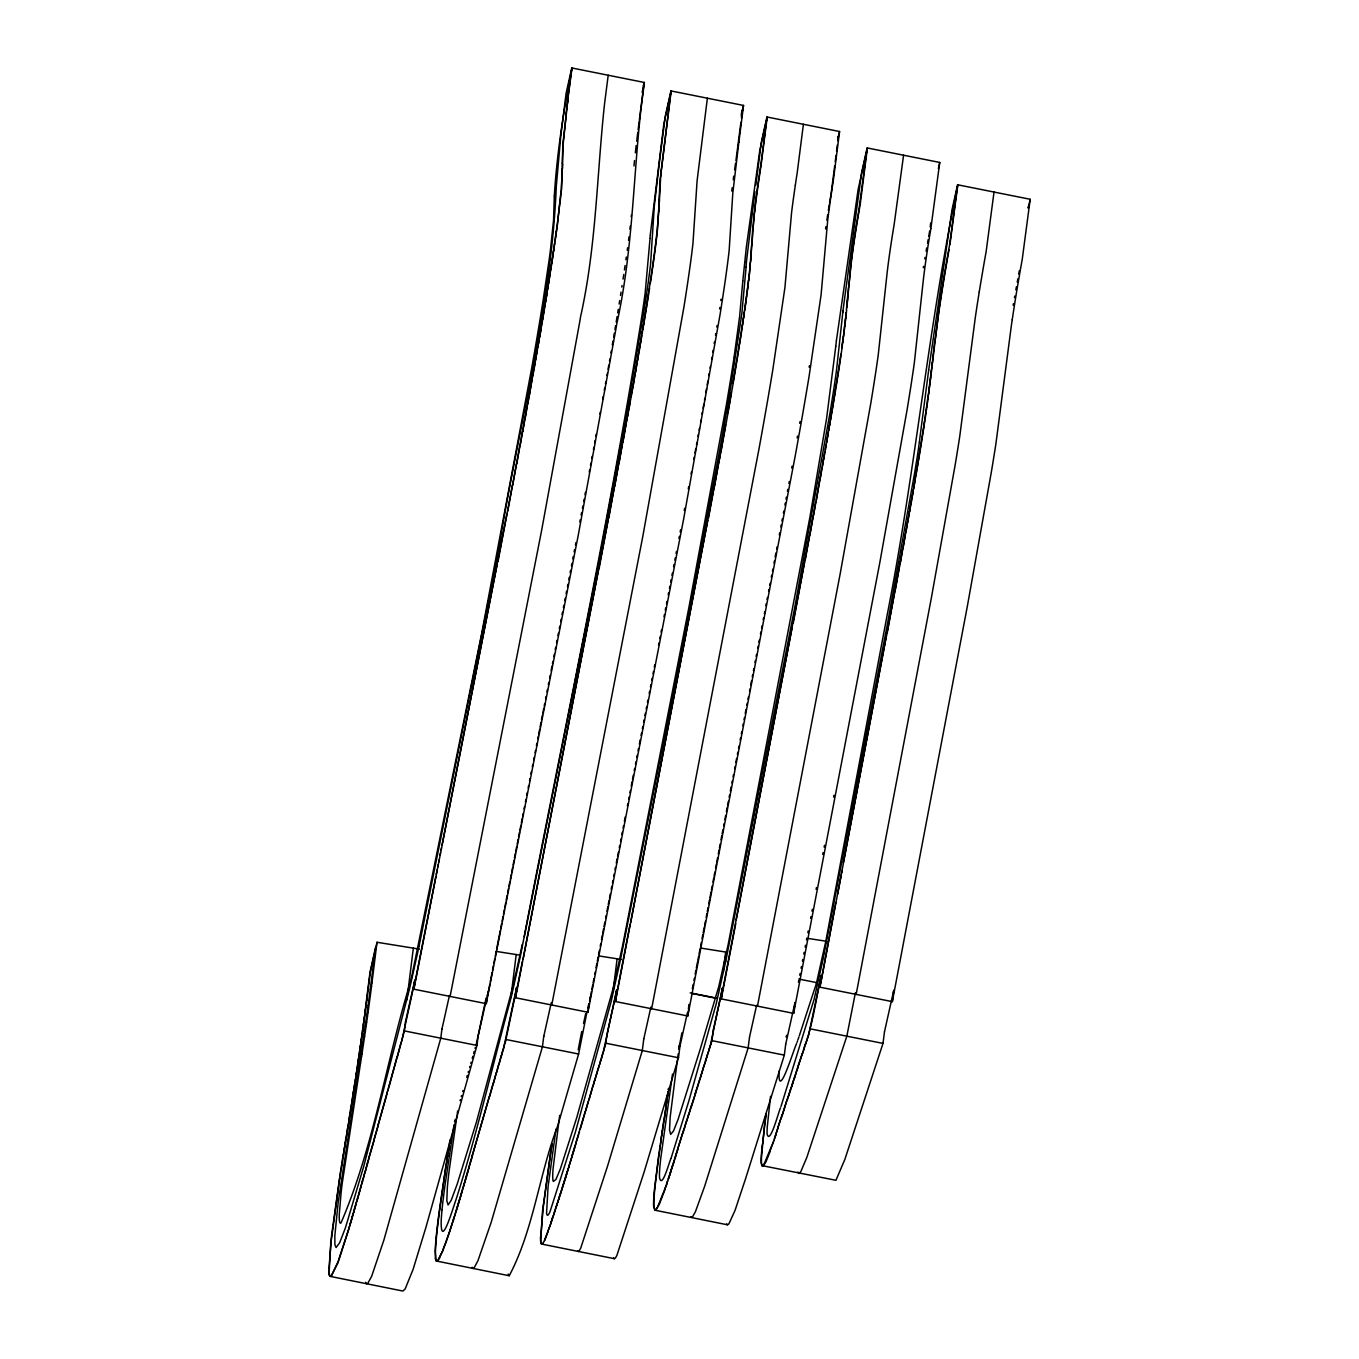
<?xml version="1.0" encoding="UTF-8"?>
<svg xmlns="http://www.w3.org/2000/svg" width="1359" height="1359" viewBox="0 0 1359 1359"><rect width="100%" height="100%" fill="white"/><g stroke="black" fill="none" stroke-linecap="round" stroke-linejoin="round"><path stroke-width="1.5" d="M556.239 187.831C550.99 311.296 516.947 431.958 498.073 553.589L419.065 946.238M540.474 1236.928L540.542 1240.223A317.683 12.656 -78.7 0 0 540.61 1241.192L540.644 1241.497A316.528 12.622 -78.7 0 0 541.018 1243.315A307.423 12.248 -78.7 0 0 541.341 1243.944A302.191 12.044 -78.7 0 0 541.952 1244.131L614.285 1258.672M556.239 187.814L556.256 186.778M328.81 1267.743L329.303 1273.723A350.146 13.947 -78.7 0 0 329.439 1274.572L329.541 1275.048M556.256 186.744L560.927 134.524M540.746 1236.503L543.277 1207.013L551.72 1145.212M659.081 199.824L660.253 177.74M659.353 199.875L659.319 201.421M659.047 201.37L659.251 204.58M659.03 202.406L658.996 210.985M659.302 202.457L661.035 169.807M329.099 1267.267L331.477 1236.265L339.546 1178.304M658.962 205.073L657.229 232.134M554.319 195.917L553.555 220.192L550.463 249.784A315.662 12.571 -78.7 0 1 549.749 255.322L549.597 256.46A316.783 12.622 -78.7 0 1 549.121 259.994L542.971 301.324A311.67 12.418 -78.7 0 1 538.164 330.747A294.325 11.721 -78.7 0 1 532.949 361.069A308.357 12.282 -78.7 0 1 531.624 368.561L481.732 633.107L411.064 979.839M554.319 195.883C556.952 152.904 563.679 110.113 572.02 68.001L644.37 82.474L640.752 110.843C633.073 181.885 632.377 253.555 616.799 323.748A350.01 13.947 -78.7 0 1 615.814 329.558L578.271 535.157L486.267 1003.672L413.917 989.199L415.039 980.281M650.027 238.572L645.185 292.78A290.843 11.585 -78.7 0 1 641.771 316.63C607.762 530.401 561.284 741.98 520.752 954.545L511.443 996.3C492.739 1064.114 477.366 1132.879 455.928 1199.929C453.566 1205.926 440.52 1251.656 441.199 1220.603A308.493 12.299 -78.7 0 1 441.335 1218.191A304.739 12.146 -78.7 0 1 441.471 1216.237A295.447 11.772 -78.7 0 1 442.049 1209.612M650.061 237.927L650.18 236.041M751.748 243.974L750.763 261.557M751.867 241.579L751.952 245.232M752.02 244.025L752.563 230.283M752.173 241.036L754.177 213.329M779.115 1071.062C777.654 1103.066 793.996 1048.265 796.595 1043.576M658.707 211.562L656.805 236.058A338.952 13.505 -78.7 0 1 656.448 239.133A333.006 13.267 -78.7 0 1 655.921 243.465L655.785 244.569A309.699 12.35 -78.7 0 1 654.392 255.305A313.266 12.486 -78.7 0 1 652.303 270.135L652.082 271.579M746.108 267.01L746.414 261.947M746.108 267.027L741.827 313.776L730.462 388.691A291.658 11.619 -78.7 0 1 729.647 393.464L729.103 396.692A284.388 11.331 -78.7 0 1 728.271 401.584L727.711 404.88A263.952 10.515 -78.7 0 1 719.743 449.897M751.68 245.181L749.421 274.484M650.214 235.362L663.855 123.873L671.193 90.968L743.543 105.441L738.854 142.219M746.414 261.93L754.941 191.721M742.795 281.041L746.346 247.1L759.8 150.373L767.223 117.044L839.573 131.517L833.458 179.473A263.833 10.515 -78.7 0 0 832.778 183.89A267.23 10.651 -78.7 0 0 831.504 192.332A276.319 11.008 -78.7 0 0 830.179 201.523A298.402 11.891 -78.7 0 0 829.669 205.26L829.5 206.466A288.652 11.501 -78.7 0 0 829.024 210.016A316.902 12.622 -78.7 0 0 828.565 213.448A313.47 12.486 -78.7 0 0 827.733 219.937L821.091 294.801L809.03 376.715A317.836 12.673 -78.7 0 1 808.18 381.845L807.892 383.578A316.307 12.605 -78.7 0 1 807.008 388.81A316.409 12.605 -78.7 0 1 805.496 397.728A307.44 12.248 -78.7 0 1 803.933 406.851A302.208 12.044 -78.7 0 1 801.997 418.062A294.308 11.721 -78.7 0 1 800.315 427.609A287.14 11.45 -78.7 0 1 798.226 439.297A291.59 11.619 -78.7 0 1 794.964 457.287L687.807 1015.988L615.457 1001.532L616.918 989.947L607.626 1031.583M742.795 281.058L739.653 316.273L734.047 357.451M752.886 229.637L755.247 204.377A317.021 12.639 -78.7 0 1 755.944 198.924A316.851 12.622 -78.7 0 1 756.385 195.492A291.047 11.602 -78.7 0 1 756.708 193.148L757.048 190.736A298.572 11.891 -78.7 0 1 757.558 186.998A276.149 11.008 -78.7 0 1 757.914 184.45A275.945 10.991 -78.7 0 1 758.492 180.509L759.086 176.449A263.136 10.481 -78.7 0 1 759.715 172.253L760.157 169.365A263.833 10.515 -78.7 0 1 760.836 164.949L766.952 116.993L761.346 142.151L755.791 185.334M562.915 144.003L562.184 163.793M563.255 143.239L566.38 113.154M561.403 190.175L562.235 168.482M847.761 295.226L847.846 297.4M848.033 295.277L850.938 263.425A298.097 11.874 -78.7 0 1 851.295 260.503A273.55 10.906 -78.7 0 1 851.549 258.482A247.491 9.87 -78.7 0 1 852.382 252.078L852.857 248.663A199.586 7.95 -78.7 0 1 853.35 245.113L853.537 243.89A175.906 7.016 -78.7 0 1 854.471 237.536L854.879 234.869A151.342 6.031 -78.7 0 1 855.966 227.887L856.187 226.426A136.036 5.419 -78.7 0 1 856.917 221.942L857.954 215.69A121.783 4.858 -78.7 0 1 858.786 210.764L867.127 147.927L861.538 173.018L842.937 310.956M847.574 297.349L847.591 300.271M847.642 296.636L847.659 299.541M848.441 287.513L847.914 296.687M848.78 286.851L850.972 265.362A297.349 11.857 -78.7 0 1 851.566 260.554A273.669 10.906 -78.7 0 1 851.821 258.533A247.474 9.87 -78.7 0 1 852.654 252.128A220.668 8.8 -78.7 0 1 852.959 249.869A200.877 8.001 -78.7 0 1 853.979 242.717A174.105 6.931 -78.7 0 1 854.93 236.279A162.655 6.489 -78.7 0 1 855.355 233.561L855.558 232.185A151.8 6.048 -78.7 0 1 856.238 227.938L856.459 226.477A136.036 5.419 -78.7 0 1 857.189 222.01A130.107 5.181 -78.7 0 1 857.971 217.338M561.318 191.041L562.235 168.975M842.937 310.973L842.801 312.451M842.801 312.468L836.431 370.939A260.215 10.362 -78.7 0 1 835.7 376.188A245.486 9.785 -78.7 0 1 835.224 379.45A229.025 9.122 -78.7 0 1 834.052 387.366A225.662 8.986 -78.7 0 1 833.509 390.933A241.426 9.615 -78.7 0 1 831.3 404.88A260.673 10.379 -78.7 0 1 829.975 413.034L794.896 606.59L725.791 961.153M847.32 300.203L847.32 303.193M847.387 299.49L847.455 301.715M561.046 190.99L561.063 193.708M631.408 215.011L631.239 216.727M847.184 301.664L847.184 304.688M560.961 191.874L560.163 202.44M633.973 165.951L634.5 160.583M660.593 176.959L670.921 90.917L665.298 116.11L659.845 158.51M750.406 262.287L748.741 280.345M847.048 303.142L847.031 306.2M846.912 304.637L846.878 307.729M846.759 306.149L846.368 310.022M560.706 194.575L557.241 225.934M762.212 1144.873L761.363 1155.048A262.797 10.464 -78.7 0 0 761.193 1158.514A252.604 10.074 -78.7 0 0 761.159 1159.788A259.688 10.345 -78.7 0 0 761.176 1161.656L761.193 1162.302A268.487 10.702 -78.7 0 0 761.278 1163.457L762.195 1166.022M846.64 310.073L846.232 314.116M762.552 1144.21L765.915 1113.853M846.13 312.434L845.961 316.613M661.408 168.924L671.193 90.968M845.961 314.065L845.774 318.312M330.866 1241.616L329.15 1271.973M656.856 233.035L656.533 236.007A338.697 13.505 -78.7 0 1 656.176 239.082A332.853 13.267 -78.7 0 1 655.65 243.397L655.514 244.518A309.767 12.35 -78.7 0 1 654.121 255.254A313.266 12.486 -78.7 0 1 652.031 270.084L651.657 274.484A332.683 13.25 -78.7 0 1 650.298 283.555M845.689 316.562L845.57 320.045M835.751 346.426L836.431 340.514M835.751 346.443L826.595 418.436L809.981 516.76L728.169 944.471L718.86 986.243L700.242 1049.097L678.107 1119.34L673.52 1130.926L670.667 1134.408L669.528 1130.009L670.174 1117.132L677.343 1060.241M845.502 318.261L845.281 322.712M331.239 1240.631L340.803 1170.099M559.772 203.425L556.51 231.302M635.332 152.854L636.165 145.566M630.27 226.104L629.913 229.178M749.149 274.433L747.977 286.596M845.298 319.994L845.06 324.529M754.568 212.446L755.383 205.464A313.47 12.486 -78.7 0 1 756.216 198.975A316.902 12.622 -78.7 0 1 756.657 195.543A288.652 11.501 -78.7 0 1 757.15 191.993L757.32 190.787A298.402 11.891 -78.7 0 1 757.829 187.066A276.319 11.008 -78.7 0 1 759.154 177.927A267.23 10.651 -78.7 0 1 760.428 169.433A263.833 10.515 -78.7 0 1 761.108 165L767.223 117.044M836.431 340.48L858.09 189.733L867.399 147.978L939.749 162.451L930.847 228.584M566.108 113.103L567.705 102.061M845.009 322.661L844.839 326.381M932.24 362.649L932.019 366.913M932.818 357.655L932.223 365.214M933.004 355.99L935.009 339.02M932.512 362.7L938.746 311.007A259.331 10.328 -78.7 0 1 939.613 305.18L939.969 302.768A231.404 9.224 -78.7 0 1 940.717 297.791L941.719 291.336A199.824 7.967 -78.7 0 1 942.585 285.951A196.257 7.814 -78.7 0 1 943.248 281.789A180.169 7.186 -78.7 0 1 944.437 274.603A169.518 6.761 -78.7 0 1 945.184 270.152L946.493 262.474A152.667 6.082 -78.7 0 1 947.597 256.087A146.059 5.827 -78.7 0 1 948.769 249.512A140.673 5.606 -78.7 0 1 949.669 244.433L957.568 184.756L951.979 209.83L928.69 369.988M933.089 357.706L933.276 356.041M844.788 324.478L844.262 331.171M931.747 366.862L931.51 371.211M931.815 368.612L931.951 365.163M560.944 134.49L566.125 93.176L571.748 67.95L567.994 97.457M567.026 105.373L567.841 100.923M567.298 105.424L562.983 143.188L562.507 168.057M748.469 280.277L747.705 288.771M844.568 326.33L843.616 336.183M928.69 370.022L918.378 449.438A234.377 9.343 -78.7 0 1 917.138 457.422A222.604 8.867 -78.7 0 1 916.578 460.973L915.592 467.037A236.449 9.428 -78.7 0 1 914.777 472.066L887.716 622.439L823.452 957.449L814.143 999.222L780.983 1106.498M931.238 371.143L931.085 374.693M931.442 369.427L931.306 372.944M567.569 100.872L572.02 68.001M567.433 102.01L568.266 97.525M510.882 997.591L516.199 954.562L495.984 951.368M636.692 141.234L637.813 132.18M930.813 374.642L930.762 377.36M930.983 375.577L931.034 372.893M612.994 991.968L617.105 958.791L598.911 955.938M723.26 971.651L723.752 967.54M930.49 377.309L930.422 380.078M930.592 376.426L930.541 379.161M935.4 338.17L939.018 311.058A259.399 10.345 -78.7 0 1 939.884 305.231A218.51 8.715 -78.7 0 1 943.061 284.66M366.811 1000.037L370.26 972.449L377.004 942.263L419.387 949.126M371.958 982.829L377.004 942.263M413.34 948.157L407.513 994.89M628.996 236.84L628.554 240.322M731.771 191.041L732.178 187.797M724.007 965.485L725.689 952.047L701.448 948.174M843.99 331.103L843.073 340.396M930.151 380.027L929.845 384.682M930.269 379.11L930.202 381.896M371.941 982.88L371.5 986.43M405.458 1021.985L404.336 1030.903L397.338 1056.962M401.72 1041.249L415.039 980.315M441.947 1028.899L440.775 1038.191L383.884 1240.071L371.636 1276.339L367.847 1283.219L366.539 1283.745L365.724 1282.284M331.545 1276.101L329.914 1276.339L402.893 1291.05L405.135 1288.961L413.085 1269.408L425.826 1227.687L476.958 1045.428L478.079 1036.509M486.267 1003.672L487.388 994.754M488.034 991.9L487.541 995.807L489.801 984.239M505.208 1043.1L516.845 987.568L515.571 997.778L587.92 1012.251L683.679 518.832L720.134 314.167A337.61 13.454 -78.7 0 0 720.916 309.189L721.918 302.734A329.999 13.148 -78.7 0 0 722.648 298.029A332.683 13.25 -78.7 0 0 724.007 288.957L724.653 284.609A313.266 12.486 -78.7 0 0 726.742 269.778A309.699 12.35 -78.7 0 0 728.135 259.042L728.271 257.921A333.006 13.267 -78.7 0 0 728.798 253.606A338.952 13.505 -78.7 0 0 729.154 250.532L732.807 193.08L738.854 142.219M516.59 987.483L515.299 997.727L522.349 961.459M543.77 1036.153L542.428 1046.787L491.177 1222.353L477.994 1260.574L474.155 1267.862L472.966 1268.491L472.134 1267.284M436.171 1260.965L509.234 1275.744C533.611 1229.878 539.166 1173.921 557.785 1125.592L578.611 1054.006L586.986 1011.945M581.72 1031.566L578.204 1049.777M587.92 1012.251L588.957 1004.063M590.078 997.387L589.602 1001.192L591.454 991.56M605.129 1046.566L607.609 1031.719M643.775 1038.956L642.314 1050.524L607.558 1166.09L580.82 1247.817A291.675 11.619 -78.7 0 1 579.529 1250.297A291.828 11.636 -78.7 0 1 578.39 1251.418A302.225 12.044 -78.7 0 1 577.864 1251.299A314.744 12.537 -78.7 0 1 577.575 1250.909M747.705 286.545L747.263 292.134M613.69 1257.992L613.639 1257.839A314.744 12.537 -78.7 0 0 614.047 1258.536A302.225 12.044 -78.7 0 0 614.574 1258.655A291.828 11.636 -78.7 0 0 615.695 1257.517A291.675 11.619 -78.7 0 0 617.003 1255.053L643.979 1172.494L678.498 1057.761L679.959 1046.175M681.912 1032.874L678.837 1048.655M687.807 1015.988L689.268 1004.42L688.384 1008.412M709.772 1046.906L711.98 1040.671L713.356 1029.799M930.847 228.584L930.32 231.794A130.107 5.181 -78.7 0 0 929.539 236.466A136.036 5.419 -78.7 0 0 928.826 240.951L928.588 242.412A151.8 6.048 -78.7 0 0 927.908 246.658L927.704 248.034A162.655 6.489 -78.7 0 0 927.297 250.736A174.105 6.931 -78.7 0 0 926.328 257.174A200.877 8.001 -78.7 0 0 925.309 264.342A220.668 8.8 -78.7 0 0 925.003 266.602A247.474 9.87 -78.7 0 0 924.171 273.006A273.669 10.906 -78.7 0 0 923.916 275.028A297.349 11.857 -78.7 0 0 923.339 279.818L914.352 362.649A283.674 11.297 -78.7 0 1 913.52 368.561A269.592 10.736 -78.7 0 1 912.789 373.504L912.416 376.035A254.846 10.159 -78.7 0 1 911.226 383.968A250.752 9.989 -78.7 0 1 910.802 386.72A277.032 11.042 -78.7 0 1 909.918 392.343L909.681 393.77A271.324 10.804 -78.7 0 1 908.746 399.614L907.778 405.645A289.688 11.551 -78.7 0 1 907.014 410.265L879.783 562.779L793.639 1013.372L721.289 998.899L722.665 988.044L713.373 1029.68M749.522 1037.036L748.146 1047.908L704.642 1186.305L695.383 1211.82L692.512 1216.866L690.695 1217.001M764.947 1121.447L761.601 1155.643A260.673 10.379 -78.7 0 0 761.465 1158.564A252.468 10.057 -78.7 0 0 761.431 1159.856A259.79 10.345 -78.7 0 0 761.448 1161.707L761.465 1162.37A268.521 10.702 -78.7 0 0 761.55 1163.508L761.872 1165.342M770.553 1096.288L767.274 1126.815A234.377 9.343 -78.7 0 0 767.105 1129.992A222.604 8.867 -78.7 0 0 767.071 1131.147L767.071 1132.862A236.449 9.428 -78.7 0 0 767.105 1134.018C769.975 1145.892 779.132 1109.522 780.559 1107.806M655.531 1210.274L654.579 1210.139L727.524 1224.799L728.917 1223.83L735.032 1210.427L745.445 1179.119L784.33 1055.145L785.706 1044.273M793.639 1013.372L795.015 1002.5L785.723 1044.154M803.526 1049.539C812.733 1025.875 815.536 1000.564 821.414 975.694L819.987 987.178L892.336 1001.634L967.455 605.672L991.323 472.219A268.402 10.702 -78.7 0 0 992.274 466.46L992.749 463.623A259.858 10.362 -78.7 0 0 993.854 456.726A252.417 10.057 -78.7 0 0 994.72 451.358A262.916 10.481 -78.7 0 0 995.926 443.629L1011.368 325.531A259.399 10.345 -78.7 0 1 1012.234 319.705M821.159 975.609L819.715 987.11L821.125 979.635M929.93 381.845L929.488 387.519M761.703 1165.563L835.938 1180.291L844.805 1159.55L883.01 1043.406L884.471 1031.906M892.336 1001.634L893.78 990.133L884.488 1031.77M371.5 986.481L370.378 995.145M608.203 75.238L604.568 103.607C596.839 174.648 596.312 246.319 580.616 316.511A350.01 13.947 -78.7 0 1 579.647 322.321L541.646 530.316L450.101 996.436M643.622 84.632L643.453 86.025L643.996 83.579L639.342 120.305M638.101 129.852L639.189 121.512M707.376 98.205L697.099 180.73L692.971 243.295A338.952 13.505 -78.7 0 1 692.614 246.37A333.006 13.267 -78.7 0 1 692.105 250.685L691.969 251.806A309.699 12.35 -78.7 0 1 690.559 262.542A313.266 12.486 -78.7 0 1 688.469 277.372L687.841 281.721A332.683 13.25 -78.7 0 1 686.465 290.792A329.999 13.148 -78.7 0 1 685.751 295.498L684.732 301.953A337.61 13.454 -78.7 0 1 683.951 306.93L642.807 536.397L551.754 1005.014M742.031 111.557L742.218 110.028L741.351 113.901M740.927 122.327L735.932 160.549M741.453 118.25L742.49 110.079M742.795 108.822L742.982 107.31M747.433 288.72L747.11 293.272M803.407 124.281L797.274 172.236A263.833 10.515 -78.7 0 0 796.595 176.653A267.23 10.651 -78.7 0 0 795.338 185.113M838.146 136.596L837.959 138.091L839.573 131.517M834.698 165.866L831.232 192.995A145.192 5.793 -78.7 0 0 830.383 198.057A149.252 5.946 -78.7 0 0 829.585 202.916M835.224 161.704L836.023 155.436M836.549 151.257L837.348 145.005M837.891 140.826L838.418 136.664M860.264 203.952L867.399 147.978M765.338 1120.58L766.187 1113.904M903.582 155.215L894.137 224.575A130.107 5.181 -78.7 0 0 893.373 229.229A136.036 5.419 -78.7 0 0 892.642 233.714L892.404 235.175A151.8 6.048 -78.7 0 0 891.742 239.422L891.521 240.798A162.655 6.489 -78.7 0 0 891.113 243.499A174.105 6.931 -78.7 0 0 890.162 249.937A200.877 8.001 -78.7 0 0 889.143 257.106A220.668 8.8 -78.7 0 0 888.837 259.365A247.474 9.87 -78.7 0 0 887.988 265.769A273.669 10.906 -78.7 0 0 887.733 267.791A297.349 11.857 -78.7 0 0 887.155 272.598L878.186 355.412A283.674 11.297 -78.7 0 1 877.336 361.324A269.592 10.736 -78.7 0 1 876.623 366.267L876.249 368.816A254.846 10.159 -78.7 0 1 875.043 376.732A250.752 9.989 -78.7 0 1 874.618 379.484A277.032 11.042 -78.7 0 1 873.735 385.107L873.514 386.534A271.324 10.804 -78.7 0 1 872.58 392.377L871.595 398.408A289.688 11.551 -78.7 0 1 870.847 403.028L839.947 575.044L757.473 1006.136M930.219 226.919L930.728 222.859M929.573 384.631L929.114 390.407M1012.234 319.654A218.51 8.715 -78.7 0 1 1015.411 299.133A196.291 7.814 -78.7 0 1 1015.869 296.313A181.766 7.237 -78.7 0 1 1016.566 292.032L1019.386 275.418A152.786 6.082 -78.7 0 1 1020.218 270.611A146.025 5.827 -78.7 0 1 1021.39 264.037A140.741 5.606 -78.7 0 1 1022.291 258.957L1030.19 199.28L957.84 184.824L949.941 244.501M994.024 192.044L986.124 251.721A140.741 5.606 -78.7 0 0 985.207 256.8A146.025 5.827 -78.7 0 0 984.052 263.374A152.786 6.082 -78.7 0 0 983.22 268.182L980.4 284.795A181.766 7.237 -78.7 0 0 979.703 289.076A196.291 7.814 -78.7 0 0 979.244 291.862M1028.253 208.012L1028.457 206.296M366.811 1000.037L365.231 1009.975M406.885 999.85L407.037 998.644M843.344 336.132L842.767 342.57M929.216 387.468L928.724 393.346M365.741 1006.187L369.988 972.398L375.611 947.172L370.277 989.182M366.013 1006.238L364.908 1012.523M365.503 1010.026L364.042 1018.978M370.361 995.196L369.342 1002.959M746.991 292.083L746.635 296.789M928.843 390.356L928.588 394.348M365.01 1013.848L363.685 1021.611M370.277 989.216L368.068 1005.524M659.845 158.51L654.274 206.517L650.587 263.986A285.288 11.365 -78.7 0 1 647.105 290.401A295.447 11.772 -78.7 0 1 645.321 302.428A304.739 12.146 -78.7 0 1 644.676 306.641A308.493 12.299 -78.7 0 1 643.775 312.451L626.907 411.726L599.268 559.891L524.319 936.674M746.686 294.376L746.312 299.184M842.801 340.345L842.002 348.176A283.674 11.297 -78.7 0 1 841.17 354.087A269.592 10.736 -78.7 0 1 840.44 359.031L840.253 360.288M928.452 393.295L928.316 396.352M364.314 1019.029L363.329 1024.261M363.957 1021.662L363.142 1025.586M369.325 1003.027L368.425 1009.737M556.969 225.883L556.137 234.071M627.586 247.729L627.229 250.294M733.231 179.762L733.724 176.143M746.38 296.738L745.802 302.887M842.512 342.519L841.731 348.125M928.044 396.301L927.314 403.623M928.18 395.299L927.891 399.427M363.6 1024.312L362.394 1030.988M363.227 1026.979L361.834 1035.116M746.04 299.133L745.445 305.401M679.432 1045.088L678.854 1049.403M927.619 399.376L927.178 404.693M362.666 1031.039L361.239 1039.295M367.677 1008.361L368.068 1005.575M367.66 1008.412L365.163 1026.13M368.408 1009.805L368.034 1012.523M556.239 231.251L555.729 236.891M658.792 1154.827L654.851 1185.914A283.691 11.297 -78.7 0 0 654.426 1189.94A269.541 10.736 -78.7 0 0 654.155 1192.896L654.036 1194.289A254.728 10.159 -78.7 0 0 653.747 1198.077A250.837 9.989 -78.7 0 0 653.662 1199.776A276.879 11.025 -78.7 0 0 653.594 1201.322L653.577 1201.815A271.222 10.804 -78.7 0 0 653.543 1203.615L653.56 1205.195A289.705 11.551 -78.7 0 0 653.594 1206.231L654.936 1210.24L653.866 1206.282A289.722 11.551 -78.7 0 1 653.832 1205.246L653.815 1203.666A271.29 10.804 -78.7 0 1 653.849 1201.866L653.866 1201.373A276.624 11.025 -78.7 0 1 653.934 1199.827A250.736 9.989 -78.7 0 1 654.019 1198.128A254.626 10.142 -78.7 0 1 654.308 1194.34L654.426 1192.947A269.49 10.736 -78.7 0 1 654.698 1189.991A283.895 11.314 -78.7 0 1 655.123 1185.965L660.1 1145.501M677.495 1059.171L678.243 1053.769M362.106 1035.167L360.848 1042.132M368.017 1012.591L367.44 1016.77M555.865 234.02L555.321 239.762M745.53 302.819L745.276 306.692M659.217 1153.74L661.493 1135.835M926.906 404.642L926.396 410.163M927.042 403.572L926.872 406.851M361.511 1039.363L360.22 1046.447M361.12 1042.183L359.812 1049.352M367.423 1016.838L366.624 1022.58M555.457 236.84L555.118 241.222M626.312 257.004L625.904 259.773M734.59 169.858L735.542 163.267M745.004 306.641L744.715 310.616M745.174 305.35L744.902 309.291M926.6 406.8L925.904 413.544M360.492 1046.498L359.388 1052.291M366.403 1024.057L366.607 1022.664M366.2 1025.552L366.386 1024.142M555.05 239.711L554.693 244.178M559.042 1120.156L553.062 1168.791A271.647 10.821 -78.7 0 0 552.875 1171.56A267.23 10.651 -78.7 0 0 552.722 1176.13A260.69 10.396 -78.7 0 0 553.351 1181.43L555.848 1179.578L560.384 1168.859L576.692 1117.761L613.045 988.639L622.354 946.883L688.826 607.83L726.436 404.489A263.765 10.515 -78.7 0 0 727.711 396.93A263.374 10.498 -78.7 0 0 734.047 357.485M744.63 309.24L744.12 314.642M660.542 1144.363L662.207 1130.892M668.271 1089.663L668.441 1088.474M668.543 1089.731L668.713 1088.525M926.125 410.095L925.224 418.181M360.084 1049.403L358.946 1055.28M359.659 1052.342L358.283 1059.816M365.146 1026.215L364.025 1033.961M366.183 1025.637L365.316 1031.617M554.421 244.127L553.809 250.226M554.642 242.632L554.251 247.185M559.212 1118.984L559.721 1115.416M744.239 311.89L743.713 317.394M667.745 1093.315L667.915 1092.092M667.388 1095.762L668.186 1092.143M661.765 1135.886L662.75 1127.155M668.016 1093.366L667.014 1098.242M667.66 1095.83L666.471 1101.979M925.632 413.493L925.054 419.37M359.218 1055.331L358.046 1061.345M364.008 1034.046L363.549 1037.172M365.299 1031.719L364.62 1036.305M553.979 247.117L553.572 251.772M625.089 265.498L624.427 269.914M651.81 271.511L651.386 274.433A332.734 13.267 -78.7 0 1 650.027 283.504A329.795 13.148 -78.7 0 1 649.296 288.21L649.075 291.472M743.849 314.592L743.509 318.787M662.479 1130.943L663.685 1120.869M667.286 1098.293L665.74 1106.99M663.022 1127.206L666.742 1102.03M672.518 1074.086L660.695 1158.768A260.215 10.362 -78.7 0 0 660.304 1162.438A245.486 9.785 -78.7 0 0 660.1 1164.476A229.008 9.122 -78.7 0 0 659.744 1168.74A225.662 8.986 -78.7 0 0 659.625 1170.354A241.426 9.615 -78.7 0 0 659.455 1175.28A260.673 10.379 -78.7 0 0 659.489 1177.336C661.952 1190.348 669.579 1160.535 670.972 1158.531M358.555 1059.867L357.587 1064.42M358.317 1061.396L357.366 1065.983M363.532 1037.257L362.819 1042.064M364.603 1036.407L363.414 1044.324M553.3 251.721L552.62 258.074M553.538 250.175L553.113 254.897M743.237 318.736L742.66 324.461M743.441 317.343L743.084 321.607M663.956 1120.937L666.012 1107.041M839.981 360.237L839.794 361.511A254.728 10.159 -78.7 0 1 838.588 369.444A250.837 9.989 -78.7 0 1 838.18 372.196A276.879 11.025 -78.7 0 1 837.297 377.819L837.059 379.246A271.222 10.804 -78.7 0 1 836.125 385.09L835.428 391.171A289.688 11.551 -78.7 0 1 834.664 395.792L834.409 397.355M924.952 418.13L924.698 421.749M357.859 1064.488L356.89 1069.125M357.638 1066.034L356.16 1073.916M362.564 1043.729L362.802 1042.166M362.326 1045.394L362.564 1043.831M552.841 254.846L552.383 259.688M623.764 274.467L623.051 279.122M719.607 308.952L719.828 307.525M742.812 321.556L742.439 325.922M924.426 421.698L924.137 425.418M924.596 420.492L924.324 424.178M357.162 1069.176L355.905 1075.547M362.072 1047.076L362.309 1045.496M362.055 1047.177L361.545 1050.473M363.397 1044.442L362.14 1052.664M552.111 259.637L551.125 267.893M552.349 258.023L551.89 262.933M555.984 1129.176L548.085 1186.594L546.573 1213.043A291.658 11.619 -78.7 0 0 546.675 1213.723L546.76 1214.097A284.388 11.331 -78.7 0 0 546.93 1214.572L547.031 1214.81A263.952 10.515 -78.7 0 0 549.614 1212.585A285.407 11.382 -78.7 0 0 550.038 1211.616L575.435 1131.979L611.142 1001.566L620.451 959.828L678.481 666.912L718.724 455.418A285.407 11.382 -78.7 0 0 719.743 449.914M742.167 325.871L741.301 333.346M742.388 324.41L741.997 328.861M923.865 425.35L923.559 429.155A262.916 10.481 -78.7 0 1 922.353 436.902A252.417 10.057 -78.7 0 1 921.504 442.253A259.858 10.362 -78.7 0 1 920.4 449.166L920.162 450.576M924.052 424.127L923.763 427.898M339.818 1178.372L341.075 1168.434M355.667 1077.177L356.432 1073.984M356.177 1075.598L355.158 1080.456M355.922 1077.228L354.376 1085.467M361.018 1053.921L361.528 1050.575M360.764 1055.654L361.001 1054.023M360.747 1055.773L360.22 1059.188M361.885 1054.38L362.123 1052.783M551.618 262.882L550.854 269.575M456.998 1115.297L448.878 1172.732A290.486 11.568 -78.7 0 0 447.315 1187.953L446.822 1200.727L448.096 1204.974L451.239 1200.201L457.168 1184.199L476.414 1122.126L513.006 986.124L522.315 944.369M551.261 1148.134L542.547 1210.903L540.797 1239.918A319.994 12.758 -78.7 0 0 540.882 1241.26L540.916 1241.548A316.392 12.605 -78.7 0 0 541.035 1242.347A316.63 12.622 -78.7 0 0 541.29 1243.366L541.341 1243.536A314.744 12.537 -78.7 0 0 541.697 1244.063A302.225 12.044 -78.7 0 0 542.224 1244.181A291.828 11.636 -78.7 0 0 543.345 1243.06M551.533 1148.185L551.941 1143.751M551.992 1145.28L552.213 1143.819M741.725 328.793L741.063 334.858M923.491 427.847L923.288 429.104A262.797 10.464 -78.7 0 1 922.081 436.834A252.604 10.074 -78.7 0 1 921.232 442.202A259.688 10.345 -78.7 0 1 920.128 449.099L919.924 451.986A268.402 10.702 -78.7 0 1 918.973 457.745L918.497 460.684M341.075 1170.15L341.602 1165.071M341.347 1168.485L341.856 1163.372M355.158 1082.172L354.104 1087.166M360.186 1059.307L359.371 1064.573M361.613 1056.096L361.868 1054.499M361.596 1056.198L360.543 1063.01M550.582 269.524L549.512 278.136M550.854 267.842L550.055 274.688M446.075 1164.714L439.67 1208.168A338.697 13.505 -78.7 0 0 439.161 1211.956A332.853 13.267 -78.7 0 0 438.515 1216.798L438.362 1217.97A309.784 12.35 -78.7 0 0 437.156 1227.84A313.266 12.486 -78.7 0 0 436.069 1238.168L435.848 1240.631A332.717 13.267 -78.7 0 0 435.509 1245.167A329.795 13.148 -78.7 0 0 435.373 1247.222L435.237 1249.736A337.932 13.471 -78.7 0 0 435.186 1251.452L435.661 1258.604M446.347 1164.765L447.587 1155.031M457.219 1113.87L457.677 1110.983M649.058 289.807L648.566 294.716A337.61 13.454 -78.7 0 1 647.784 299.693L647.241 303.057M649.33 289.858L649.568 288.261M740.791 334.807L740.349 339.478M741.029 333.278L740.587 337.915M341.873 1165.122L342.672 1158.242M342.128 1163.423L343.215 1154.759M354.648 1085.518L353.289 1092.296M354.376 1087.217L353.017 1094.029M359.082 1066.39L359.354 1064.692M359.065 1066.509L338.221 1201.832L334.841 1235.671L334.892 1244.64L336.064 1247.562L339.648 1242.789L345.441 1227.772L363.736 1166.396L409.738 988.044L419.065 946.289M360.526 1063.112L342.213 1183.383A315.475 12.571 -78.7 0 0 341.585 1188.513A316.681 12.622 -78.7 0 0 341.126 1192.37L339.274 1214.402A316.392 12.605 -78.7 0 0 339.24 1215.897A302.225 12.044 -78.7 0 0 340.548 1223.151A305.316 12.163 -78.7 0 0 341.058 1222.811C374.269 1145.365 386.364 1060.258 411.047 979.873M549.783 274.62L548.679 283.402M447.332 1156.662L439.942 1208.236A338.918 13.505 -78.7 0 0 439.433 1212.007A332.802 13.267 -78.7 0 0 438.787 1216.849L438.634 1218.021A309.75 12.35 -78.7 0 0 437.428 1227.907A313.283 12.486 -78.7 0 0 436.341 1238.219L436.12 1240.699A332.581 13.25 -78.7 0 0 435.78 1245.218A329.965 13.148 -78.7 0 0 435.644 1247.273L435.509 1249.787A338.085 13.471 -78.7 0 0 435.458 1251.503L435.593 1258.009M447.604 1156.713L448.113 1151.753M648.549 293.034L648.294 294.665A337.932 13.471 -78.7 0 1 647.513 299.643L646.408 308.204M716.805 327.145L717.042 325.565M740.077 339.427L739.602 344.184M740.315 337.864L739.84 342.604M342.944 1158.293L344.065 1149.51M343.487 1154.827L344.337 1147.743M353.561 1092.364L352.457 1097.528M353.289 1094.097L351.896 1101.045M548.968 279.835L547.813 288.788M448.113 1153.451L448.895 1146.809M448.64 1150.173L449.149 1145.144M449.421 1143.48L449.676 1141.815M449.166 1146.86L449.421 1145.195M449.693 1143.548L449.948 1140.15M449.948 1141.883L450.22 1140.201M454.059 1124.861L444.852 1186.288A285.288 11.365 -78.7 0 0 442.032 1209.663M454.586 1121.617L454.84 1119.986M739.33 344.133L738.311 352.253M739.568 342.553L739.092 347.377M828.361 210.509L828.837 207.536A149.252 5.946 -78.7 0 1 829.33 204.479M344.337 1149.561L345.203 1142.409M352.728 1097.579L350.469 1109.946M344.608 1147.794L345.781 1138.825M352.168 1101.096L349.008 1118.95M548.407 283.352L546.624 296.092M646.969 303.006L645.848 311.687M715.514 335.214L715.768 333.584M738.82 347.326L737.224 358.878M345.475 1142.46L347.53 1128.004M346.052 1138.876L350.741 1109.997M347.802 1128.055L349.28 1119.001M547.541 288.72L546.318 297.944M645.576 311.636L644.981 316.987M646.137 308.153L645.27 315.22M738.039 352.185L736.663 362.241A317.836 12.673 -78.7 0 1 735.831 367.372L735.542 369.104A316.307 12.605 -78.7 0 1 733.164 383.187A307.44 12.248 -78.7 0 1 731.584 392.377A302.208 12.044 -78.7 0 1 729.647 403.589A294.308 11.721 -78.7 0 1 727.965 413.136A287.14 11.45 -78.7 0 1 725.876 424.823A291.59 11.619 -78.7 0 1 722.614 442.813L721.119 450.95M835.887 386.585L835.156 391.12A289.705 11.551 -78.7 0 1 834.392 395.741L833.084 405.288M836.159 386.635L836.397 385.158A271.324 10.804 -78.7 0 0 837.331 379.297L837.569 377.87A277.032 11.042 -78.7 0 0 838.435 372.247A250.752 9.989 -78.7 0 0 838.86 369.512A254.846 10.159 -78.7 0 0 840.066 361.579L840.168 358.98A269.524 10.736 -78.7 0 0 840.898 354.036M546.046 297.893L545.078 305.469M546.352 296.041L545.706 301.681M617.699 312.91L618.277 309.325M644.71 316.936L643.792 324.206M644.998 315.152L644.387 320.588M714.171 343.538L714.443 341.856M736.952 358.827L736.408 362.19A317.683 12.656 -78.7 0 1 735.559 367.321L735.27 369.053A316.613 12.622 -78.7 0 1 732.892 383.153M923.339 267.757L923.576 266.33M919.89 450.508L919.652 451.935A268.487 10.702 -78.7 0 1 918.701 457.694L917.24 468.142M544.806 305.401L544.178 309.223A350.027 13.947 -78.7 0 1 543.192 315.033L542.139 322.949M545.435 301.63L544.449 309.274A350.01 13.947 -78.7 0 1 543.464 315.084L542.802 319.008M643.52 324.155L642.875 329.727M644.115 320.52L643.181 327.876M712.762 352.134L713.05 350.384M834.137 397.287L832.54 408.532M642.297 331.528L641.295 339.104M642.246 333.448L642.909 327.825M711.589 359.167L711.878 357.383M857.971 217.338L860.247 203.952M832.829 405.237L831.997 411.794M918.225 460.616L916.459 472.711M542.53 318.94L540.423 333.006M641.023 339.054L639.987 346.766M641.669 335.265L640.65 342.91M710.061 368.17L710.383 366.352M831.725 411.743L830.587 420.135M832.269 408.464L831.147 416.771M924.799 258.923L925.054 257.395M916.968 468.091L913.758 488.442M541.867 322.898L539.71 337.083M639.715 346.715L637.626 360.475M640.378 342.859L639.325 350.639M708.82 375.526L709.126 373.657M830.876 416.72L829.703 425.231M916.187 472.66L912.331 496.545M539.438 337.032L537.909 347.428M540.152 332.955L538.64 343.266M639.053 350.588L635.519 372.519M707.207 384.886L707.852 381.115M829.432 425.18L827.597 437.377M828.82 430.395L830.026 421.766M926.125 251.16L926.685 247.95M538.368 343.215L536.805 353.731M637.354 360.424L633.362 384.784M705.865 392.53L706.544 388.691M827.325 437.309L825.406 449.829M828.243 432.077L826.68 442.677M913.197 490.004L911.176 503.153M1013.151 305.197L1013.406 303.703M536.533 353.68L534.172 368.68M537.281 349.467L535.684 360.101M608.798 365.112L608.068 369.24M635.248 372.468L632.241 391.001M704.506 400.276L704.845 398.34M799.721 423.345L800.043 421.562M826.085 444.393L823.809 458.9M927.534 243.023L928.129 239.66M912.059 496.494L909.681 511.528M1014.477 297.655L1014.748 296.109M533.9 368.629L529.432 395.027M535.038 362.173L533 375.186M606.963 375.475L607.337 373.385M633.09 384.733L631.12 397.27M703.113 408.142L703.826 404.201M797.155 437.904L797.478 436.069M823.537 458.849L820.479 477.417M824.828 451.579L822.484 466.256M909.409 511.46L905.994 532.116M910.904 503.102L907.863 521.737M532.728 375.135L527.802 403.98M605.451 383.884L605.825 381.777M631.969 390.95L629.217 407.819M702.059 414.104L702.416 412.117M725.604 424.772L725.247 426.743A289.96 11.551 -78.7 0 1 722.342 442.762L719.591 459.172M821.889 468.057L816.368 500.112M928.741 236.228L929.692 230.979M907.591 521.686L903.429 546.182M529.161 394.976L525.321 417.553M602.75 398.85L603.141 396.709M604.313 390.271L604.687 388.13M628.945 407.751L622.915 442.287M630.474 399.308L627.671 416.33M699.138 430.259L699.511 428.221M700.615 422.139L700.972 420.118M820.207 477.366L813.548 515.435M905.4 533.798L900.151 564.036M1017.262 282.06L1017.551 280.464A220.838 8.8 -78.7 0 1 1017.84 278.85M527.122 406.171L522.807 431.262M599.982 414.087L600.372 411.896M627.399 416.279L619.245 462.06M698.016 436.392L698.39 434.353M791.719 468.057L792.076 466.137M815.74 501.964L809.964 534.733M902.835 547.898L895.445 589.381M522.536 431.211L516.743 463.759M525.05 417.485L520.225 445.106M595.905 436.171L596.329 433.946M622.235 444.41L614.693 486.471M693.82 459.274L694.211 457.168M694.976 452.989L695.74 448.81M696.504 444.665L696.895 442.592M720.848 450.899L714.511 486.352M787.456 491.312L787.812 489.359M788.899 483.515L789.256 481.562M813.277 515.384L805.241 559.993M899.539 565.786L887.206 633.175M519.953 445.056L512.734 484.976M590.502 465.254L590.927 463.011M591.76 458.51L592.184 456.267M593.441 449.557L593.849 447.315M594.681 442.847L595.089 440.622M618.974 461.992L608.781 517.864M691.068 474.053L691.459 471.947M719.319 459.121L708.481 518.238M783.43 512.989L783.803 511.001M784.907 505.072L785.264 503.102M785.995 499.161L786.368 497.19M809.692 534.665L793.299 622.915M895.173 589.33L821.397 979.686M516.471 463.708L507.756 511.12M583.724 501.454L584.149 499.178M584.999 494.642L585.423 492.366M589.245 472.015L589.67 469.755M614.421 486.42L599.251 567.79M684.24 510.457L684.647 508.3M688.283 488.985L688.673 486.845M714.239 486.301L630.695 922.438M779.319 534.919L779.692 532.915M780.813 526.918L781.187 524.914M781.935 520.939L782.308 518.951M804.596 561.896L721.017 998.848L722.393 987.976L710.638 1044.103M512.462 484.908L498.023 561.556M579.834 522.009L580.259 519.716M581.125 515.146L581.567 512.853M582.433 508.3L582.858 506.024M608.068 520.072L523.062 959.216M674.828 560.146L675.236 557.971M676.069 553.64L676.476 551.465M678.939 538.487L679.347 536.329M680.163 532.015L680.57 529.857M707.801 520.327L615.457 1001.532M771.3 577.218L771.691 575.197M772.456 571.154L772.846 569.132M773.984 563.068L774.375 561.063M775.14 557.02L775.904 552.994M776.668 548.968L777.042 546.964M822.739 854.488L823.078 852.637M824.132 847.099L824.488 845.264M833.628 797.104L833.967 795.253M810.593 918.378L810.932 916.561M811.969 911.142L812.308 909.341M816.113 889.33L816.453 887.512M819.987 987.178L835.089 905.994M835.428 904.262L835.751 902.512M843.378 862.472L886.595 634.942M837.688 893.882L841.323 874.737M841.646 872.988L841.985 871.255M856.153 994.397L931.272 598.436L955.156 464.982A268.402 10.702 -78.7 0 0 956.107 459.223L956.566 456.403A259.858 10.362 -78.7 0 0 957.687 449.489A252.417 10.057 -78.7 0 0 958.537 444.138A262.916 10.481 -78.7 0 0 959.743 436.392L975.201 318.295A259.399 10.345 -78.7 0 1 976.051 312.468A218.51 8.715 -78.7 0 1 979.244 291.896M507.026 513.447L413.917 989.199M572.802 558.821L573.243 556.51M574.127 551.89L574.568 549.58M575.452 544.976L575.893 542.666M598.996 567.739L515.571 997.778M664.024 616.714L664.432 614.54M665.281 610.174L665.689 607.983M666.522 603.634L666.946 601.442M668.203 594.902L668.611 592.728M669.443 588.379L669.868 586.205M670.683 581.856L671.108 579.681M671.941 575.333L672.348 573.158M673.588 566.652L673.996 564.478M712.948 882.025L713.713 878.05M714.087 876.045L714.851 872.07M715.615 868.061L716.38 864.052M716.771 862.048L717.535 858.039M718.299 854.013L719.064 849.987M719.455 847.965L720.219 843.922M721 839.879L721.765 835.836M722.156 833.814L722.92 829.754M723.701 825.694L724.092 823.673M708.786 903.735L709.551 899.811M709.925 897.84L711.046 891.929M711.437 889.958L712.184 886M724.874 819.613L725.638 815.536M726.419 811.476L727.201 807.399M727.592 805.36L728.373 801.3M729.154 797.223L729.545 795.185M730.327 791.108L731.108 787.014M731.906 782.937L732.297 780.898M741.318 733.911L741.708 731.872M742.88 725.74L743.271 723.701M744.053 719.624L744.443 717.586M745.225 713.509L746.023 709.432M746.804 705.338L747.195 703.299M747.977 699.222L748.367 697.184M749.539 691.068L749.93 689.047M750.712 684.97L751.493 680.893M752.274 676.816L752.665 674.777M753.447 670.7L753.837 668.662M754.992 662.563L755.383 660.525M756.165 656.448L756.555 654.409M757.727 648.311L758.118 646.272M758.9 642.195L759.29 640.157M760.462 634.058L760.853 632.02M761.618 627.96L762.008 625.921M763.18 619.823L763.571 617.784M764.353 613.724L764.726 611.686M765.898 605.604L766.289 603.566M767.054 599.506L767.444 597.484M768.599 591.403L768.99 589.364M769.772 585.321L770.145 583.283M736.221 919.669L792.28 626.805M735.746 923.627L721.289 998.899M798.429 982.217L798.769 980.485M799.755 975.252L800.094 973.503M801.097 968.237L801.436 966.487M802.439 961.204L802.778 959.437M803.781 954.137L804.12 952.37M805.14 947.036L805.479 945.252M806.499 939.918L806.838 938.118M807.858 932.75L808.197 930.966M564.749 600.61L565.191 598.283M566.091 593.628L566.55 591.301M567.45 586.646L567.892 584.319M568.792 579.681L569.234 577.354M570.134 572.717L570.576 570.389M571.476 565.769L571.918 563.441M591.861 989.403L592.694 985.088M593.119 982.914L593.951 978.599M594.783 974.267L595.208 972.11M596.04 967.778L596.873 963.429M597.297 961.272L598.13 956.923M598.555 954.765L599.387 950.417M600.236 946.068L600.661 943.893M601.493 939.545L602.343 935.196M602.75 933.021L603.6 928.656M604.025 926.481L604.857 922.115M605.706 917.75L606.131 915.575M606.98 911.209L607.813 906.844M608.237 904.652L609.087 900.287M609.512 898.095L610.361 893.729M611.21 889.347L611.771 886.425M612.467 882.789L612.892 880.598M613.741 876.215L614.166 874.024M615.015 869.641L615.44 867.45M650.468 686.924L650.893 684.715M651.742 680.315L652.184 678.124M653.033 673.724L653.458 671.516M654.308 667.133L654.732 664.925M658.537 645.168L658.962 642.977M659.811 638.594L660.236 636.403M661.069 632.037L661.493 629.846M630.015 924.511L615.185 1001.464L616.646 989.896L603.005 1053.531M651.641 1008.769L758.781 450.05A291.59 11.619 -78.7 0 0 762.042 432.06A287.14 11.45 -78.7 0 0 764.132 420.373A294.308 11.721 -78.7 0 0 765.813 410.826A302.208 12.044 -78.7 0 0 767.767 399.614A307.44 12.248 -78.7 0 0 769.33 390.492A316.307 12.605 -78.7 0 0 771.708 376.341L771.997 374.608A317.836 12.673 -78.7 0 0 772.846 369.478L784.924 287.564L791.567 212.7A313.47 12.486 -78.7 0 1 792.382 206.211A316.902 12.622 -78.7 0 1 792.841 202.78A288.652 11.501 -78.7 0 1 793.316 199.229L793.486 198.023A298.402 11.891 -78.7 0 1 794.013 194.303A276.319 11.008 -78.7 0 1 795.321 185.164M707.292 911.549L708.039 907.642M733.079 776.804L733.469 774.766M734.641 768.633L735.032 766.595M735.814 762.518L736.612 758.424M737.393 754.347L737.784 752.291M738.566 748.214L738.956 746.159M740.145 740.043L740.536 737.988M692.343 988.673L693.158 984.477M703.181 932.852L704.302 927.059M704.675 925.122L705.423 921.266M706.17 917.376L706.918 913.503M497.292 563.917L441.998 845.332M490.259 981.911L492.077 972.568M492.536 970.241L493.436 965.569M493.895 963.225L494.812 958.571M495.271 956.226L496.188 951.555M496.63 949.228L500.282 930.541M500.741 928.197L501.658 923.525M502.117 921.198L503.034 916.527M542.394 715.276L541.477 719.964M542.853 712.948L543.77 708.26M544.229 705.916L544.687 703.571M545.605 698.883L546.063 696.538M546.981 691.85L547.422 689.506M548.34 684.817L548.798 682.473M549.716 677.801L550.174 675.457M551.091 670.768L552.009 666.08M552.467 663.736L552.926 661.391M553.843 656.703L554.285 654.358M555.202 649.687L555.661 647.343M556.578 642.654L557.037 640.31M557.937 635.638L558.396 633.294M559.313 628.622L559.755 626.278M560.672 621.607L561.131 619.279M562.031 614.608L562.49 612.263M563.39 607.609L563.849 605.265M616.29 863.067L617.139 858.667M617.581 856.476L618.43 852.093M619.279 847.693L619.704 845.502M620.553 841.102L620.978 838.911M621.827 834.511L622.252 832.32M623.101 827.92L623.543 825.711M624.393 821.312L625.242 816.912M627.382 805.921L627.807 803.713M628.656 799.313L629.081 797.104M629.947 792.705L630.372 790.496M631.222 786.097L632.088 781.68M632.513 779.488L633.362 775.072M644.913 715.547L645.355 713.356M646.204 708.939L646.629 706.748M647.479 702.331L647.903 700.123M649.194 693.532L649.619 691.323M634.211 770.672L634.653 768.464M635.502 764.064L635.927 761.855M636.793 757.439L637.218 755.23M638.067 750.831L638.492 748.622M639.359 744.205L640.208 739.806M641.074 735.389L641.499 733.197M642.348 728.781L642.773 726.572M643.639 722.173L644.064 719.964M702.79 934.788L702.042 938.661M693.956 980.332L694.364 978.276M695.145 974.199L695.944 970.139M696.335 968.135L697.49 962.138M697.88 960.15L698.645 956.209M699.019 954.239L700.157 948.378M700.548 946.425L701.295 942.534M503.476 914.182L504.393 909.511M504.852 907.166L505.769 902.495M506.228 900.168L507.145 895.496M507.603 893.152L508.504 888.48M508.962 886.136L509.88 881.464M510.338 879.12L511.256 874.449M511.714 872.104L512.632 867.433M513.09 865.088L514.008 860.417M514.449 858.073L515.367 853.401M515.825 851.057L516.743 846.385M517.201 844.041L518.119 839.369M518.577 837.025L519.495 832.354M519.953 830.009L520.871 825.321M521.329 822.993L522.247 818.305M522.705 815.961L523.164 813.633M524.064 808.945L524.523 806.6M525.44 801.929L525.899 799.585M526.816 794.896L527.275 792.569M528.192 787.88L528.651 785.536M529.568 780.864L530.027 778.52M530.944 773.832L531.403 771.487M532.32 766.816L532.779 764.471M533.696 759.783L534.155 757.439M535.072 752.767L535.531 750.423M536.431 745.734L536.89 743.39M537.807 738.701L538.266 736.357M538.725 734.03L539.642 729.341M540.101 726.997L541.018 722.308M435.78 876.895L413.646 989.148L414.767 980.23L405.475 1021.866M436.256 874.466L437.207 869.607M437.683 867.178L438.176 864.749M438.651 862.319L439.127 859.89M440.078 855.032L440.571 852.603M441.046 850.173L441.522 847.761M642.161 92.446L644.37 82.474M441.93 1029.154L449.438 995.484M486.114 997.982L476.245 1044.425M478.096 1036.39L486.505 998.746M516.573 987.517L503.289 1049.641M741.199 115.889L743.543 105.441M543.753 1036.424L551.261 1002.738M583.504 1023.514L585.712 1013.61M587.869 1007.987L588.753 1004.029M643.809 1038.82L650.876 1007.121M679.976 1046.056L687.501 1012.37M725.774 961.187L716.176 1003.995L688.843 1100.96L671.057 1158.31M938.373 168.652L939.749 162.451M749.556 1036.917L756.623 1005.218M957.84 184.824C928.214 326.602 915.354 471.352 887.444 613.538L825.762 941.464L816.436 983.22M821.142 975.643L809.115 1032.67M1028.253 207.978L1030.19 199.28M855.389 992.834L846.844 1036.17L806.872 1157.307L800.842 1171.577L799.024 1173.53L797.92 1172.07M385.718 1097.63L386.024 1096.492M386.975 1093.095L387.298 1091.973M378.159 1124.759L397.066 1056.911M374.082 1139.352L385.99 1097.681M386.296 1096.56L386.619 1095.422M386.941 1094.284L387.247 1093.163M387.876 1090.886L388.198 1089.765M388.504 1088.627L388.827 1087.489M389.15 1086.351L389.778 1084.091M390.084 1082.953L401.143 1042.302M378.431 1124.81L369.087 1157.172M374.354 1139.42L367.236 1163.797M365.69 1169.301L369.359 1157.222M367.508 1163.865L363.838 1175.858M365.962 1169.352L362.292 1181.311M360.764 1186.713L364.11 1175.926M362.564 1181.362L359.54 1191.011M361.035 1186.764L358.623 1194.238M357.417 1198.502L359.812 1191.079M358.895 1194.289L355.905 1203.802M357.689 1198.553L355.294 1205.892M356.177 1203.853L354.393 1209.034M355.565 1205.943L353.799 1211.107M460.089 1100.654L460.378 1099.635M461.245 1096.594L461.533 1095.575M462.706 1091.532L462.994 1090.513M466.749 1077.398L467.326 1075.377M468.192 1072.353L468.481 1071.351M353.51 1212.143L354.665 1209.085M354.07 1211.158L352.61 1215.218M353.782 1212.194L352.321 1216.237M469.636 1067.342L469.925 1066.339M470.792 1063.333L471.08 1062.33M472.236 1058.338L472.813 1056.334M473.662 1053.361L474.24 1051.356M475.106 1048.384L475.378 1047.398M352.032 1217.239L352.881 1215.269M352.593 1216.288L351.437 1219.261M472.168 1156.016L489.376 1096.458M468.787 1167.67L493.317 1082.902M467.394 1172.511L472.439 1156.067M489.648 1096.509L496.375 1072.336M469.059 1167.721L466.273 1176.35M493.589 1082.953L498.872 1063.74M467.666 1172.562L465.441 1179.221M496.647 1072.387L501.097 1056.164M351.998 1218.31L350.571 1222.251M351.709 1219.312L350.282 1223.236M464.608 1182.075L466.545 1176.401M499.144 1063.791L503.017 1049.573M465.712 1179.272L464.048 1183.961M501.369 1056.215L504.936 1043.049M464.88 1182.126L463.504 1185.846M349.993 1224.221L350.843 1222.302M350.554 1223.287L348.855 1228.077M350.265 1224.272L338.204 1261.339L331.409 1275.931M462.943 1187.732L464.319 1184.029M463.776 1185.897L462.128 1190.518M463.215 1187.783L461.584 1192.37M461.313 1193.287L462.4 1190.569M461.856 1192.421L460.769 1195.122M461.584 1193.338L460.497 1196.022M349.127 1228.128L337.83 1263.14L331.035 1276.254M461.041 1195.173L459.682 1198.74M460.769 1196.073L459.427 1199.623M578.17 1136.175L574.364 1147.964M578.424 1135.326L578.679 1134.476M579.189 1132.777L579.427 1131.928M580.191 1129.38L580.956 1126.832M581.21 1125.982L588.243 1101.419M459.155 1200.524L459.954 1198.791M459.699 1199.691L458.629 1202.29M459.427 1200.575L458.357 1203.174M575.876 1142.902L585.236 1111.509M573.362 1151.328L575.893 1143.802M585.746 1110.728L592.983 1085.603M574.636 1148.032L572.36 1154.657M589.025 1099.788L594.715 1079.861M573.634 1151.379L571.85 1156.322M458.085 1204.057L458.9 1202.358M458.629 1203.242L457.558 1205.807M572.632 1154.708L570.61 1160.433M593.254 1085.671L596.431 1074.154M571.884 1157.205L569.88 1162.879M594.987 1079.912L597.909 1069.312M457.303 1206.656L458.102 1204.991M457.83 1205.858L456.777 1208.389M457.575 1206.724L456.522 1209.238M596.703 1074.205L599.115 1065.303M570.882 1160.484L568.894 1166.124M598.181 1069.363L600.576 1060.53M570.151 1162.947L568.64 1166.922M457.049 1208.44L456.012 1210.92M456.794 1209.289L455.486 1212.602M599.642 1064.556L602.733 1053.463M600.848 1060.581L604.857 1046.515M569.166 1166.175L567.671 1170.116M568.911 1166.973L567.196 1171.696M456.284 1210.971L454.738 1215.065M567.943 1170.167L566.465 1174.057M567.467 1171.747L566.227 1174.839M710.91 1044.154L709.126 1049.012M455.503 1213.485L453.719 1218.293M566.737 1174.108L565.514 1177.149M566.499 1174.889L565.276 1177.913M710.044 1046.974L707.19 1055.28M709.398 1049.063L705.474 1060.784M454.993 1215.116L453.226 1219.855M565.786 1177.2L564.8 1179.442M565.548 1177.964L564.325 1180.954M707.461 1055.331L703.13 1068.293M565.072 1179.493L563.849 1182.449M564.597 1181.005L563.39 1183.944M677.58 1149.408L681.08 1138.196M681.301 1137.483L682.83 1132.608M677.852 1149.459L675.406 1156.373M705.746 1060.852L701.856 1072.37M453.991 1218.344L451.766 1224.476M564.121 1182.517L562.915 1185.422M563.662 1183.995L562.456 1186.9M676.272 1153.587L683.917 1129.142M674.54 1159.142L676.544 1153.655M683.101 1132.659L685.004 1125.694M675.678 1156.424L673.894 1161.198M684.189 1129.193L688.452 1114.771M703.401 1068.361L700.581 1076.43M702.127 1072.421L698.458 1083.157M816.436 983.27L799.33 1035.745M453.498 1219.923L450.814 1227.432M563.187 1185.49L561.997 1188.361M562.728 1186.951L561.539 1189.804M685.225 1124.997L686.516 1120.886M673.452 1162.557L674.591 1159.873M674.166 1161.249L672.382 1165.954M686.788 1120.937L691.221 1105.988M700.853 1076.481L695.91 1091.209M673.724 1162.608L671.958 1167.296M688.724 1114.822L698.509 1083.887M562.031 1189.142L560.842 1191.979M561.811 1189.872L560.384 1193.406M695.264 1093.214L695.689 1091.872M691.493 1106.039L695.536 1093.282M672.654 1166.005L671.533 1168.638M672.229 1167.347L671.108 1169.963M561.114 1192.03L559.704 1195.529M560.655 1193.457L559.262 1196.956M670.904 1170.626L671.805 1168.689M671.38 1170.014L670.48 1171.934M671.176 1170.677L670.276 1172.596M452.037 1224.527L449.863 1230.286M559.025 1197.653L559.976 1195.597M559.534 1197.007L558.583 1199.063M559.296 1197.704L558.124 1200.456M670.751 1172.002L669.647 1174.55M670.548 1172.647L669.426 1175.195M786.657 1035.269L786.097 1036.985M557.683 1201.849L558.855 1199.114M558.396 1200.507L557.003 1203.921M557.954 1201.9L556.561 1205.297M669.919 1174.601L668.815 1177.115M669.698 1175.246L668.39 1178.389M777.994 1127.443L780.695 1119.086M778.265 1127.494L776.074 1133.355M781.153 1118.542L786.929 1100.077M556.12 1206.673L557.275 1203.972M555.44 1208.729L556.833 1205.348M556.392 1206.724L554.557 1211.464M669.087 1177.166L668.186 1179.017M777.025 1130.416L782.037 1114.924M777.11 1131.062L775.887 1133.933M782.308 1114.975L788.407 1095.626M450.848 1228.213L448.504 1234.414M553.674 1214.182L555.491 1209.459M554.829 1211.515L552.332 1218.242M553.708 1214.912L552.111 1218.921M668.662 1178.44L666.573 1183.91M797.529 1067.97L802.269 1053.429M796.068 1072.438L804.528 1047.381M775.7 1134.51L776.346 1133.406M797.801 1068.021L794.437 1077.449M802.54 1053.48L803.798 1049.59M776.159 1133.984L775.326 1135.665M796.34 1072.489L793.163 1081.322M551.89 1219.601L552.603 1218.293M552.383 1218.972L551.227 1221.605M552.162 1219.652L550.786 1222.93M804.443 1046.77L805.343 1044.018M775.785 1135.139L774.749 1137.381M775.598 1135.716L774.375 1138.502M794.709 1077.5L792.433 1083.531M805.615 1044.069L809.2 1033.265M450.135 1230.354L446.516 1240.172M551.499 1221.656L548.255 1230.456M667.575 1180.869L666.98 1182.704M775.021 1137.432L774.086 1140.235M793.418 1081.373L791.702 1085.739M551.058 1222.981L544.381 1240.529A291.624 11.619 -78.7 0 1 543.073 1243.009A291.811 11.636 -78.7 0 1 541.952 1244.131M667.252 1182.772L664.806 1189.125M792.705 1083.582L790.242 1090.122M787.201 1100.127L790.513 1090.173M791.974 1085.79L788.764 1094.522M788.679 1095.694L789.035 1094.59M666.64 1184.572L657.263 1207.845M773.832 1140.184L773.73 1141.339M773.458 1141.288L773.356 1142.426M448.538 1235.127L443.425 1248.581M773.084 1142.375L772.812 1144.023M772.727 1143.446L763.197 1166.141M772.184 1145.025L770.247 1150.495M664.891 1189.737L659.217 1204.584L655.751 1209.901L657.399 1208.117M798.905 1036.985L797.852 1040.009M548.306 1231.084L544.653 1240.58M797.427 1041.198L797.02 1042.387M446.567 1240.835L443.238 1249.091M770.349 1151.022L765.78 1162.268L762.926 1166.09M443.51 1249.142L439.535 1257.687M443.306 1249.651L437.7 1260.574M439.653 1258.026L437.853 1260.761M762.773 1166.311L762.62 1166.311M808.52 938.525L826.714 941.294M516.199 954.562L520.225 955.19M617.105 958.791L621.131 959.42M727.439 1224.782L726.691 1223.847M509.149 1275.71L508.198 1274.096M436.511 1261.203L435.627 1259.793M798.82 979.058L816.98 982.676M690.202 992.851L716.329 998.067M691.816 993.429L715.938 998.253M810.66 1028.933L883.01 1043.406M711.98 1040.671L784.33 1055.128M606.148 1043.287L678.498 1057.761M506.244 1039.55L578.611 1054.006M404.608 1030.954L476.958 1045.428M328.895 1272.313L329.031 1273.672A350.027 13.947 -78.7 0 0 329.167 1274.521L330.101 1276.305M330.016 1276.203L329.32 1275.218M435.967 1260.048L435.441 1258.825M435.848 1259.623L435.356 1258.264M562.456 163.844L562.473 165.696M562.218 166.104L562.507 168.533M611.278 350.928A320.367 12.775 -78.7 0 1 610.921 352.932M609.868 358.98A320.367 12.775 -78.7 0 1 609.512 361.018M613.639 337.185A322.372 12.843 -78.7 0 0 613.962 335.265A334.144 13.318 -78.7 0 0 614.285 333.346M612.977 341.075A322.372 12.843 -78.7 0 1 612.297 344.982M617.105 316.528A334.144 13.318 -78.7 0 1 616.188 322.049M615.559 325.769A334.144 13.318 -78.7 0 1 614.931 329.541M619.704 300.56A339.597 13.539 -78.7 0 1 619.143 304.042M621.046 292.083A342.604 13.658 -78.7 0 1 620.519 295.447M622.065 285.509A345.135 13.76 -78.7 0 1 621.81 287.123M721.051 299.15A312.825 12.469 -78.7 0 1 720.848 300.526M809.403 365.69A293.391 11.687 -78.7 0 1 809.166 367.168M825.592 228.975A197.327 7.865 -78.7 0 1 825.932 226.562M826.867 220.243A172.151 6.863 -78.7 0 1 827.682 214.807M727.694 413.085A294.325 11.721 -78.7 0 0 729.375 403.538A302.191 12.044 -78.7 0 0 731.312 392.326M1015.836 289.926A219.292 8.732 -78.7 0 1 1016.396 286.8M1018.706 274.025A207.757 8.273 -78.7 0 1 1019.318 270.764M943.078 284.626A196.291 7.814 -78.7 0 1 943.52 281.84A181.766 7.237 -78.7 0 1 944.216 277.559L947.036 260.945A152.786 6.082 -78.7 0 1 947.869 256.155A146.025 5.827 -78.7 0 1 949.041 249.563"/></g></svg>
